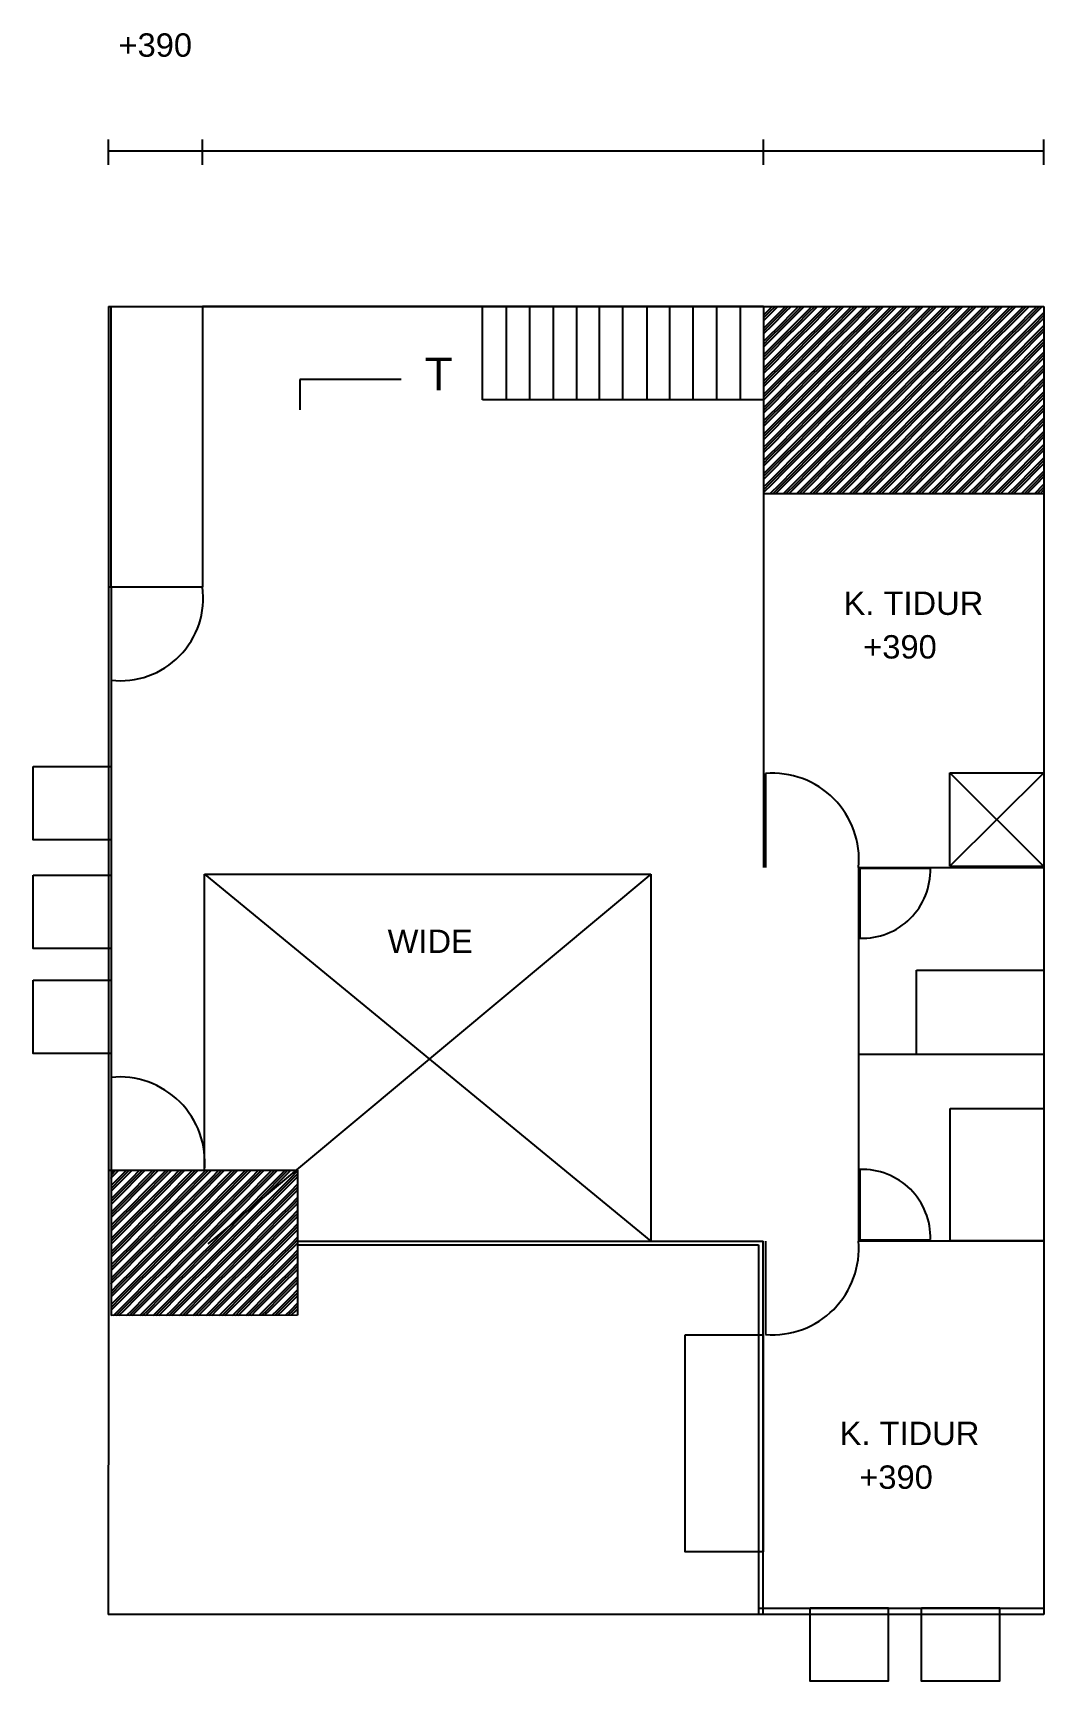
# Model space of a CAD drawing. Header units: centimetres. Extents: x 1832 to 2913, y 925 to 2689.
import ezdxf

# ---------------------------------------------------------------- set-up
doc = ezdxf.new("R2010")
doc.units = ezdxf.units.CM
doc.header["$MEASUREMENT"] = 0
doc.styles.get("Standard").update_dxf_attribs({"font": 'arial.ttf'})

msp = doc.modelspace()

# ---------------------------------------------------------------- hatches: boundary and pattern name
h = msp.add_hatch()
h.set_pattern_fill('GOST_GROUND', color=256)
h.set_pattern_definition([(45, (0, 0), (14.142136, -9e-16), [20]), (45, (3, 0), (14.142136, -9e-16), [20]), (45, (6, 0), (14.142136, -9e-16), [20])])
h.paths.add_polyline_path([(2912.7, 2395.8), (2612.8, 2395.8), (2612.8, 2195.4), (2912.7, 2195.4)])
h = msp.add_hatch()
h.set_pattern_fill('GOST_GROUND', color=256)
h.set_pattern_definition([(45, (-8e-05, 20.765), (14.142136, -9e-16), [20]), (45, (3, 20.765), (14.142136, -9e-16), [20]), (45, (6, 20.765), (14.142136, -9e-16), [20])])
h.paths.add_polyline_path([(2014.9, 1471.4), (1915.1, 1471.4), (1915.1, 1471.3), (1915.1, 1316), (2114.6, 1316.3), (2114.6, 1471.4)])

# ---------------------------------------------------------------- linework, layer by layer
for p, q in [((1912.4, 2547.3), (1912.4, 2574.4)), ((1912.4, 2562.4), (2012.8, 2562.4)), ((2012.8, 2547.3), (2012.8, 2574.4)), ((2012.8, 2562.4), (2612.8, 2562.4)), ((2612.8, 2547.3), (2612.8, 2574.4)), ((2612.8, 2562.4), (2912.7, 2562.4)), ((2912.7, 2547.3), (2912.7, 2574.4)), ((1912.4, 2395.8), (1912.4, 2395.8)), ((1912.4, 2395.8), (2012.8, 2395.8)), ((1912.4, 2395.8), (1912.4, 2095.7)), ((1915.1, 2095.7), (1915.1, 2395.8)), ((2012.8, 2395.8), (2612.8, 2395.8)), ((2012.8, 2395.8), (2012.8, 2095.7)), ((2612.8, 2395.8), (2012.8, 2395.8)), ((2312.4, 2295.8), (2312.4, 2395.8)), ((2337.6, 2395.8), (2337.6, 2295.8)), ((2362.5, 2395.8), (2362.5, 2295.8)), ((2387.7, 2395.8), (2387.7, 2295.8)), ((2412.9, 2395.8), (2412.9, 2295.8)), ((2437.2, 2395.8), (2437.2, 2295.8)), ((2462.1, 2395.8), (2462.1, 2295.8)), ((2487.9, 2395.8), (2487.9, 2295.8)), ((2512.2, 2395.8), (2512.2, 2295.8)), ((2537.1, 2395.8), (2537.1, 2295.8)), ((2562.6, 2395.8), (2562.6, 2295.8)), ((2587.8, 2395.8), (2587.8, 2295.8)), ((2612.8, 2395.8), (2912.7, 2395.8)), ((2612.8, 2395.8), (2612.8, 2195.4)), ((2612.8, 2395.8), (2612.8, 2295.8)), ((2912.7, 2395.8), (2912.7, 2195.4)), ((2225.3, 2317.6), (2116.9, 2317.6)), ((2116.9, 2317.6), (2116.9, 2285.1)), ((2612.8, 2295.8), (2312.4, 2295.8)), ((2912.7, 2195.4), (2612.8, 2195.4)), ((2612.8, 2195.4), (2612.8, 1795.6)), ((2912.7, 2195.4), (2912.6, 1795.5)), ((1912.4, 2095.7), (1912.4, 1795.7)), ((1912.4, 2095.7), (2012.8, 2095.7)), ((1915.1, 2095.7), (1915.1, 1995.9)), ((1915.1, 1995.9), (1915.1, 1570.9)), ((2614.8, 1896.1), (2614.8, 1795.6)), ((2812, 1796.9), (2812, 1896.7)), ((2812, 1896.7), (2912.6, 1896.7)), ((2812, 1896.7), (2912.3, 1796.9)), ((2912.6, 1896.7), (2812, 1796.9)), ((1912.4, 1795.7), (1912.4, 1395.2)), ((2014.9, 1471.4), (2014.9, 1788.4)), ((2014.9, 1788.4), (2492.3, 1788.4)), ((2014.9, 1788.4), (2492.3, 1395.7)), ((2492.3, 1788.4), (2018.7, 1392.6)), ((2492.3, 1788.4), (2492.3, 1395.7)), ((2714.4, 1795.6), (2912.6, 1795.5)), ((2714.4, 1795.6), (2714.4, 1395.7)), ((2715.9, 1794.6), (2715.9, 1719.8)), ((2715.9, 1794.6), (2791.2, 1794.6)), ((2812, 1796.9), (2912.3, 1796.9)), ((2912.6, 1795.5), (2912.7, 1595.4)), ((2776.2, 1595.4), (2776.2, 1685.6)), ((2776.2, 1685.6), (2912.7, 1685.6)), ((2776.2, 1595.4), (2714.4, 1595.4)), ((2912.7, 1595.4), (2776.2, 1595.4)), ((2912.7, 1595.4), (2912.7, 1395.7)), ((1915.1, 1570.9), (1915.1, 1471.3)), ((2812.5, 1396.2), (2812.5, 1537.4)), ((2812.5, 1537.4), (2912.7, 1537.4)), ((1912.4, 1471.4), (1915.1, 1471.4)), ((1915.1, 1471.4), (2014.9, 1471.4)), ((1915.1, 1471.3), (1915.1, 1316)), ((2014.9, 1471.4), (2114.6, 1471.4)), ((2114.6, 1471.4), (2114.6, 1316.3)), ((2715.8, 1472.4), (2715.8, 1397.6)), ((1912.4, 1416), (1912.4, 1316)), ((2114.7, 1395.7), (2612.4, 1395.7)), ((2612.4, 996.1), (2612.4, 1395.7)), ((2615, 1395.6), (2615, 1295.7)), ((2912.7, 1395.7), (2714.4, 1395.7)), ((2715.9, 1397.2), (2791.3, 1397.2)), ((2812.5, 1396.2), (2912.7, 1396.2)), ((2912.7, 1395.7), (2912.7, 996.1)), ((2114.7, 1391.5), (2607.4, 1391.5)), ((2607.5, 1391.5), (2607.5, 996.1)), ((1989.1, 1365.1), (1989.1, 1365.1)), ((1912.4, 1316), (1911.9, 996.1)), ((2114.6, 1316.3), (1915.1, 1316)), ((2912.7, 996.1), (1912, 996.1)), ((2607.5, 1002.9), (2912.7, 1002.9))]:
    msp.add_line(p, q)
for points in [[(1831.7, 1903.4), (1915.2, 1903.4), (1915.2, 1825), (1831.7, 1825)], [(1831.6, 1787.2), (1915.1, 1787.2), (1915.1, 1708.8), (1831.6, 1708.8)], [(1831.6, 1674.8), (1915.1, 1674.8), (1915.1, 1596.5), (1831.6, 1596.5)], [(2529, 1295.2), (2612.5, 1295.2), (2612.5, 1063.2), (2529, 1063.2)], [(2662.6, 1003.3), (2746.1, 1003.3), (2746.1, 924.9), (2662.6, 924.9)], [(2781.6, 1003.3), (2865.1, 1003.3), (2865.1, 924.9), (2781.6, 924.9)]]:
    msp.add_lwpolyline(points, close=True)
for centre, radius, start, end in [((1925.1, 2083.8), 88.5, 263.4838, 7.7286), ((2622.2, 1803.8), 92.6, 354.8925, 94.63), ((2718.4, 1792.6), 72.8, 267.977, 1.605), ((1924.1, 1480.1), 91.2, 354.4882, 95.7027), ((2718.2, 1399.3), 73.1, 358.3762, 91.8141), ((2622.3, 1387.8), 92.4, 265.4578, 4.8519)]:
    msp.add_arc(centre, radius, start, end)

# ---------------------------------------------------------------- texts
for s, height, p in [('+390', 25, (1923, 2663.1)), ('T', 35, (2250.5, 2306.2)), ('K. TIDUR', 25, (2698.4, 2065.8)), ('+390', 25, (2719.4, 2019.1)), ('WIDE', 25, (2210.8, 1704)), ('K. TIDUR', 25, (2694.2, 1177.4)), ('+390', 25, (2715.2, 1130.6))]:
    msp.add_text(s, height=height).set_placement(p)

doc.saveas('drawing.dxf')
